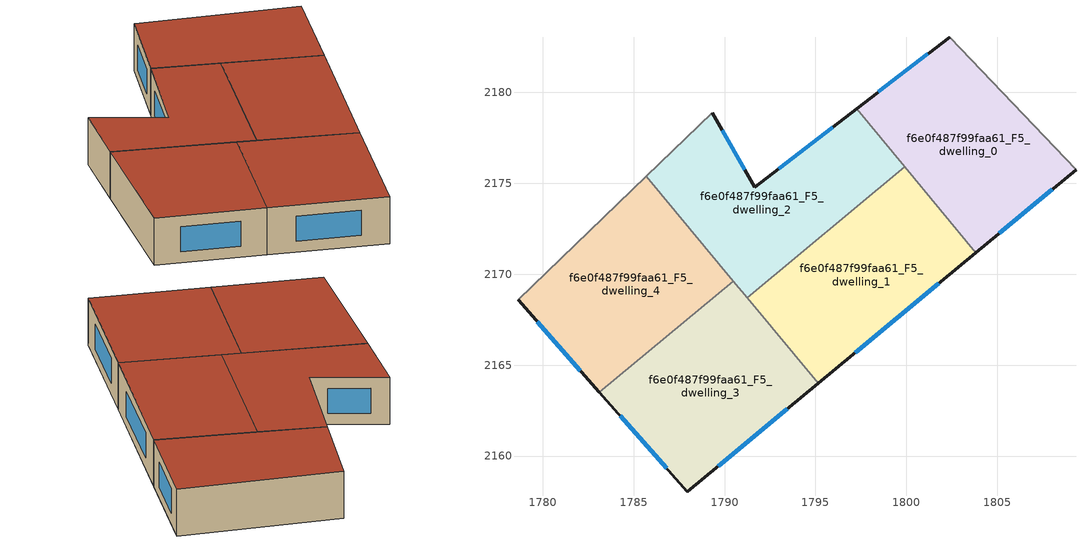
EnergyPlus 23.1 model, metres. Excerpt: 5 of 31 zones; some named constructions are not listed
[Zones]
f6e0f487f99faa61_F5_dwelling_0
 floor to f6e0f487f99faa61_F4_dwelling_0 (EU_floor_Construction): 1802.38,2183.04 1809.33,2175.75 1803.83,2171.19 1797.27,2179.11 z15
 wall outside (EU_wall_Construction): 1802.38,2183.04 1797.27,2179.11 / 1803.83,2171.19 1809.33,2175.75 z15:18
 wall adiabatic (EU_wall_Construction): 1809.33,2175.75 1802.38,2183.04 z15:18
 wall to f6e0f487f99faa61_F5_dwelling_1 (EU_wall_Construction): 1799.91,2175.91 1803.83,2171.19 z15:18
 wall to f6e0f487f99faa61_F5_dwelling_2 (EU_wall_Construction): 1797.27,2179.11 1799.91,2175.91 z15:18
 window (EU_Window_Construction): 1801.18,2182.12 1798.47,2180.03 / 1805.12,2172.26 1808.04,2174.68 z15.7:17.3
 roof outside (EU_roof_Construction): 1809.33,2175.75 1802.38,2183.04 1797.27,2179.11 1803.83,2171.19 z18
f6e0f487f99faa61_F5_dwelling_1
 floor to f6e0f487f99faa61_F4_dwelling_1 (EU_floor_Construction): 1799.91,2175.91 1803.83,2171.19 1795.15,2164 1791.24,2168.72 z15
 wall outside (EU_wall_Construction): 1795.15,2164 1803.83,2171.19 z15:18
 wall to f6e0f487f99faa61_F5_dwelling_2 (EU_wall_Construction): 1799.91,2175.91 1791.24,2168.72 z15:18
 wall to f6e0f487f99faa61_F5_dwelling_3 (EU_wall_Construction): 1791.24,2168.72 1795.15,2164 z15:18
 window (EU_Window_Construction): 1797.19,2165.69 1801.79,2169.5 z15.7:17.3
 roof outside (EU_roof_Construction): 1803.83,2171.19 1799.91,2175.91 1791.24,2168.72 1795.15,2164 z18
f6e0f487f99faa61_F5_dwelling_2
 floor to f6e0f487f99faa61_F4_dwelling_2 (EU_floor_Construction): 1797.27,2179.11 1799.91,2175.91 1791.24,2168.72 1785.71,2175.4 1789.32,2178.87 1791.66,2174.79 z15
 wall outside (EU_wall_Construction): 1797.27,2179.11 1791.66,2174.79 1789.32,2178.87 z15:18
 wall adiabatic (EU_wall_Construction): 1789.32,2178.87 1785.71,2175.4 z15:18
 wall to f6e0f487f99faa61_F5_dwelling_4 (EU_wall_Construction): 1785.71,2175.4 1790.49,2169.62 z15:18
 wall to f6e0f487f99faa61_F5_dwelling_3 (EU_wall_Construction): 1790.49,2169.62 1791.24,2168.72 z15:18
 window (EU_Window_Construction): 1791.11,2175.75 1789.87,2177.91 / 1795.95,2178.09 1792.97,2175.8 z15.7:17.3
 roof outside (EU_roof_Construction): 1799.91,2175.91 1797.27,2179.11 1791.66,2174.79 1789.32,2178.87 1785.71,2175.4 1791.24,2168.72 z18
f6e0f487f99faa61_F5_dwelling_3
 floor to f6e0f487f99faa61_F4_dwelling_3 (EU_floor_Construction): 1790.49,2169.62 1795.15,2164 1787.96,2158.03 1783.12,2163.51 z15
 wall outside (EU_wall_Construction): 1783.12,2163.51 1787.96,2158.03 1795.15,2164 z15:18
 wall to f6e0f487f99faa61_F5_dwelling_4 (EU_wall_Construction): 1790.49,2169.62 1783.12,2163.51 z15:18
 window (EU_Window_Construction): 1784.26,2162.22 1786.82,2159.32 / 1789.65,2159.43 1793.46,2162.6 z15.7:17.3
 roof outside (EU_roof_Construction): 1795.15,2164 1790.49,2169.62 1783.12,2163.51 1787.96,2158.03 z18
f6e0f487f99faa61_F5_dwelling_4
 floor to f6e0f487f99faa61_F4_dwelling_4 (EU_floor_Construction): 1785.71,2175.4 1790.49,2169.62 1783.12,2163.51 1778.64,2168.58 z15
 wall outside (EU_wall_Construction): 1778.64,2168.58 1783.12,2163.51 z15:18
 wall adiabatic (EU_wall_Construction): 1785.71,2175.4 1778.64,2168.58 z15:18
 window (EU_Window_Construction): 1779.69,2167.39 1782.07,2164.7 z15.7:17.3
 roof outside (EU_roof_Construction): 1790.49,2169.62 1785.71,2175.4 1778.64,2168.58 1783.12,2163.51 z18
[HVACTEMPLATE:THERMOSTAT] Constant Heating Setpoint=20; Constant Cooling Setpoint=50
EU_HeatOnly_f6e0f487f99faa61_F0_dwelling_0; EU_HeatOnly_f6e0f487f99faa61_F0_dwelling_1; EU_HeatOnly_f6e0f487f99faa61_F0_dwelling_2; EU_HeatOnly_f6e0f487f99faa61_F0_dwelling_3; EU_HeatOnly_f6e0f487f99faa61_F0_dwelling_4; EU_HeatOnly_f6e0f487f99faa61_F0_dwelling_5; EU_HeatOnly_f6e0f487f99faa61_F1_dwelling_0; EU_HeatOnly_f6e0f487f99faa61_F1_dwelling_1; EU_HeatOnly_f6e0f487f99faa61_F1_dwelling_2; EU_HeatOnly_f6e0f487f99faa61_F1_dwelling_3; EU_HeatOnly_f6e0f487f99faa61_F1_dwelling_4; EU_HeatOnly_f6e0f487f99faa61_F2_dwelling_0; EU_HeatOnly_f6e0f487f99faa61_F2_dwelling_1; EU_HeatOnly_f6e0f487f99faa61_F2_dwelling_2; EU_HeatOnly_f6e0f487f99faa61_F2_dwelling_3; EU_HeatOnly_f6e0f487f99faa61_F2_dwelling_4; EU_HeatOnly_f6e0f487f99faa61_F3_dwelling_0; EU_HeatOnly_f6e0f487f99faa61_F3_dwelling_1; EU_HeatOnly_f6e0f487f99faa61_F3_dwelling_2; EU_HeatOnly_f6e0f487f99faa61_F3_dwelling_3; EU_HeatOnly_f6e0f487f99faa61_F3_dwelling_4; EU_HeatOnly_f6e0f487f99faa61_F4_dwelling_0; EU_HeatOnly_f6e0f487f99faa61_F4_dwelling_1; EU_HeatOnly_f6e0f487f99faa61_F4_dwelling_2; EU_HeatOnly_f6e0f487f99faa61_F4_dwelling_3; EU_HeatOnly_f6e0f487f99faa61_F4_dwelling_4; EU_HeatOnly_f6e0f487f99faa61_F5_dwelling_0; EU_HeatOnly_f6e0f487f99faa61_F5_dwelling_1; EU_HeatOnly_f6e0f487f99faa61_F5_dwelling_2; EU_HeatOnly_f6e0f487f99faa61_F5_dwelling_3; EU_HeatOnly_f6e0f487f99faa61_F5_dwelling_4
[SCHEDULE:CONSTANT]
Name | Hourly Value
EU_AlwaysOn | 1
EU_CoolingOff | 0
[SCHEDULE:FILE] Column Number=1; Rows to Skip at Top=0; Number of Hours of Data=8760; Column Separator=Comma; Interpolate to Timestep=No; Minutes per Item=60; Adjust Schedule for Daylight Savings=Yes
Name | File
EU_Step8_GainSchedule_f6e0f487f99faa61_F5_dwelling_0_f000 | ../../schedules/f6e0f487f99faa61/f6e0f487f99faa61_F5_dwelling_0_f000_gain.csv
EU_Step8_GainSchedule_f6e0f487f99faa61_F5_dwelling_1_f000 | ../../schedules/f6e0f487f99faa61/f6e0f487f99faa61_F5_dwelling_1_f000_gain.csv
EU_Step8_GainSchedule_f6e0f487f99faa61_F5_dwelling_2_f000 | ../../schedules/f6e0f487f99faa61/f6e0f487f99faa61_F5_dwelling_2_f000_gain.csv
EU_Step8_GainSchedule_f6e0f487f99faa61_F5_dwelling_3_f000 | ../../schedules/f6e0f487f99faa61/f6e0f487f99faa61_F5_dwelling_3_f000_gain.csv
EU_Step8_GainSchedule_f6e0f487f99faa61_F5_dwelling_4_f000 | ../../schedules/f6e0f487f99faa61/f6e0f487f99faa61_F5_dwelling_4_f000_gain.csv
